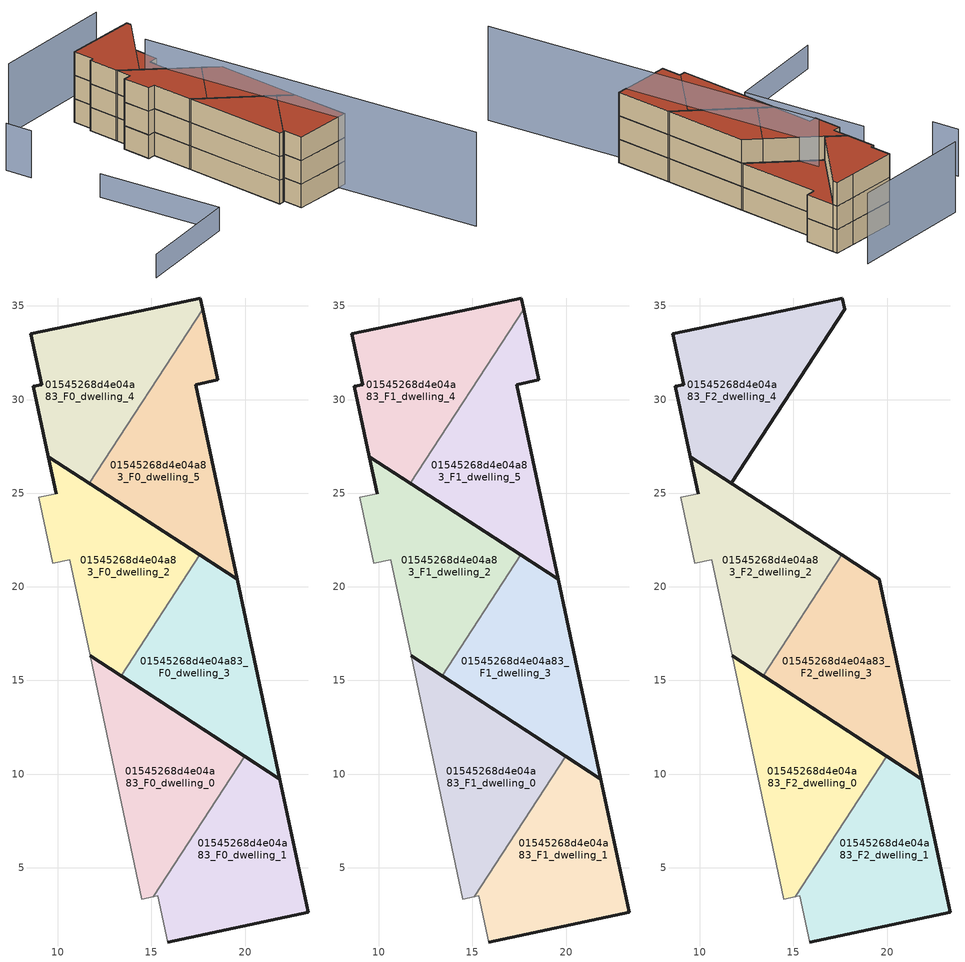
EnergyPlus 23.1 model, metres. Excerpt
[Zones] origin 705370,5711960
01545268d4e04a83_F0_dwelling_0
 floor ground (EU_floor_Construction): 15.1,3.45 19.98,10.96 11.73,16.32 14.5,3.32 z0
 wall outside (EU_wall_Construction): 11.73,16.32 19.98,10.96 z0:3
 wall to 01545268d4e04a83_F0_dwelling_1 (EU_wall_Construction): 19.98,10.96 15.1,3.45 z0:3
 wall adiabatic (EU_wall_Construction): 15.1,3.45 14.5,3.32 11.73,16.32 z0:3
01545268d4e04a83_F0_dwelling_1
 floor ground (EU_floor_Construction): 23.37,2.62 21.85,9.74 19.98,10.96 15.1,3.45 15.34,3.5 15.87,1.04 z0
 wall outside (EU_wall_Construction): 19.98,10.96 21.85,9.74 23.37,2.62 15.87,1.04 z0:3
 wall adiabatic (EU_wall_Construction): 15.87,1.04 15.34,3.5 15.1,3.45 z0:3
01545268d4e04a83_F0_dwelling_2
 floor ground (EU_floor_Construction): 13.38,15.25 17.58,21.7 9.5,26.96 9.92,24.97 8.97,24.78 9.72,21.25 10.64,21.44 11.73,16.32 z0
 wall outside (EU_wall_Construction): 9.92,24.97 9.5,26.96 17.58,21.7 z0:3
 wall adiabatic (EU_wall_Construction): 13.38,15.25 11.73,16.32 10.64,21.44 9.72,21.25 8.97,24.78 9.92,24.97 z0:3
 wall to 01545268d4e04a83_F0_dwelling_3 (EU_wall_Construction): 17.58,21.7 13.38,15.25 z0:3
01545268d4e04a83_F0_dwelling_3
 floor ground (EU_floor_Construction): 21.85,9.74 19.58,20.4 17.58,21.7 13.38,15.25 z0
 wall outside (EU_wall_Construction): 17.58,21.7 19.58,20.4 21.85,9.74 13.38,15.25 z0:3
01545268d4e04a83_F0_dwelling_4
 floor ground (EU_floor_Construction): 11.69,25.53 17.73,34.83 17.61,35.42 14.96,34.86 8.56,33.51 9.14,30.8 8.7,30.72 9.5,26.96 z0
 wall outside (EU_wall_Construction): 11.69,25.53 9.5,26.96 8.7,30.72 9.14,30.8 8.56,33.51 14.96,34.86 17.61,35.42 17.73,34.83 z0:3
 wall to 01545268d4e04a83_F0_dwelling_5 (EU_wall_Construction): 17.73,34.83 11.69,25.53 z0:3
01545268d4e04a83_F0_dwelling_5
 floor ground (EU_floor_Construction): 19.58,20.4 17.36,30.8 18.54,31.05 17.73,34.83 11.69,25.53 z0
 wall outside (EU_wall_Construction): 17.73,34.83 18.54,31.05 17.36,30.8 19.58,20.4 11.69,25.53 z0:3
01545268d4e04a83_F1_dwelling_0
 floor to 01545268d4e04a83_F0_dwelling_0 (EU_floor_Construction): 15.1,3.45 19.98,10.96 11.73,16.32 14.5,3.32 z3
 wall outside (EU_wall_Construction): 11.73,16.32 19.98,10.96 z3:6
 wall to 01545268d4e04a83_F1_dwelling_1 (EU_wall_Construction): 19.98,10.96 15.1,3.45 z3:6
 wall adiabatic (EU_wall_Construction): 15.1,3.45 14.5,3.32 11.73,16.32 z3:6
01545268d4e04a83_F1_dwelling_1
 floor to 01545268d4e04a83_F0_dwelling_1 (EU_floor_Construction): 23.37,2.62 21.85,9.74 19.98,10.96 15.1,3.45 15.34,3.5 15.87,1.04 z3
 wall outside (EU_wall_Construction): 19.98,10.96 21.85,9.74 23.37,2.62 15.87,1.04 z3:6
 wall adiabatic (EU_wall_Construction): 15.87,1.04 15.34,3.5 15.1,3.45 z3:6
01545268d4e04a83_F1_dwelling_2
 floor to 01545268d4e04a83_F0_dwelling_2 (EU_floor_Construction): 13.38,15.25 17.58,21.7 9.5,26.96 9.92,24.97 8.97,24.78 9.72,21.25 10.64,21.44 11.73,16.32 z3
 wall outside (EU_wall_Construction): 9.92,24.97 9.5,26.96 17.58,21.7 z3:6
 wall adiabatic (EU_wall_Construction): 13.38,15.25 11.73,16.32 10.64,21.44 9.72,21.25 8.97,24.78 9.92,24.97 z3:6
 wall to 01545268d4e04a83_F1_dwelling_3 (EU_wall_Construction): 17.58,21.7 13.38,15.25 z3:6
01545268d4e04a83_F1_dwelling_3
 floor to 01545268d4e04a83_F0_dwelling_3 (EU_floor_Construction): 21.85,9.74 19.58,20.4 17.58,21.7 13.38,15.25 z3
 wall outside (EU_wall_Construction): 17.58,21.7 19.58,20.4 21.85,9.74 13.38,15.25 z3:6
01545268d4e04a83_F1_dwelling_4
 floor to 01545268d4e04a83_F0_dwelling_4 (EU_floor_Construction): 11.69,25.53 17.73,34.83 17.61,35.42 14.96,34.86 8.56,33.51 9.14,30.8 8.7,30.72 9.5,26.96 z3
 wall outside (EU_wall_Construction): 11.69,25.53 9.5,26.96 8.7,30.72 9.14,30.8 8.56,33.51 14.96,34.86 17.61,35.42 17.73,34.83 z3:6
 wall to 01545268d4e04a83_F1_dwelling_5 (EU_wall_Construction): 17.73,34.83 11.69,25.53 z3:6
01545268d4e04a83_F1_dwelling_5
 floor to 01545268d4e04a83_F0_dwelling_5 (EU_floor_Construction): 19.58,20.4 17.36,30.8 18.54,31.05 17.73,34.83 11.69,25.53 z3
 wall outside (EU_wall_Construction): 17.73,34.83 18.54,31.05 17.36,30.8 19.58,20.4 11.69,25.53 z3:6
 roof outside (EU_roof_Construction): 17.73,34.83 18.54,31.05 17.36,30.8 19.58,20.4 11.69,25.53 z6
01545268d4e04a83_F2_dwelling_0
 floor to 01545268d4e04a83_F1_dwelling_0 (EU_floor_Construction): 15.1,3.45 19.98,10.96 11.73,16.32 14.5,3.32 z6
 wall outside (EU_wall_Construction): 11.73,16.32 19.98,10.96 z6:9
 wall to 01545268d4e04a83_F2_dwelling_1 (EU_wall_Construction): 19.98,10.96 15.1,3.45 z6:9
 wall adiabatic (EU_wall_Construction): 15.1,3.45 14.5,3.32 11.73,16.32 z6:9
 roof outside (EU_roof_Construction): 19.98,10.96 15.1,3.45 14.5,3.32 11.73,16.32 z9
01545268d4e04a83_F2_dwelling_1
 floor to 01545268d4e04a83_F1_dwelling_1 (EU_floor_Construction): 23.37,2.62 21.85,9.74 19.98,10.96 15.1,3.45 15.34,3.5 15.87,1.04 z6
 wall outside (EU_wall_Construction): 19.98,10.96 21.85,9.74 23.37,2.62 15.87,1.04 z6:9
 wall adiabatic (EU_wall_Construction): 15.87,1.04 15.34,3.5 15.1,3.45 z6:9
 roof outside (EU_roof_Construction): 21.85,9.74 23.37,2.62 15.87,1.04 15.34,3.5 15.1,3.45 19.98,10.96 z9
01545268d4e04a83_F2_dwelling_2
 floor to 01545268d4e04a83_F1_dwelling_2 (EU_floor_Construction): 13.38,15.25 17.58,21.7 9.5,26.96 9.92,24.97 8.97,24.78 9.72,21.25 10.64,21.44 11.73,16.32 z6
 wall outside (EU_wall_Construction): 9.92,24.97 9.5,26.96 17.58,21.7 z6:9
 wall adiabatic (EU_wall_Construction): 13.38,15.25 11.73,16.32 10.64,21.44 9.72,21.25 8.97,24.78 9.92,24.97 z6:9
 wall to 01545268d4e04a83_F2_dwelling_3 (EU_wall_Construction): 17.58,21.7 13.38,15.25 z6:9
 roof outside (EU_roof_Construction): 17.58,21.7 13.38,15.25 11.73,16.32 10.64,21.44 9.72,21.25 8.97,24.78 9.92,24.97 9.5,26.96 z9
01545268d4e04a83_F2_dwelling_3
 floor to 01545268d4e04a83_F1_dwelling_3 (EU_floor_Construction): 21.85,9.74 19.58,20.4 17.58,21.7 13.38,15.25 z6
 wall outside (EU_wall_Construction): 17.58,21.7 19.58,20.4 21.85,9.74 13.38,15.25 z6:9
 roof outside (EU_roof_Construction): 19.58,20.4 21.85,9.74 13.38,15.25 17.58,21.7 z9
01545268d4e04a83_F2_dwelling_4
 floor to 01545268d4e04a83_F1_dwelling_4 (EU_floor_Construction): 11.69,25.53 17.73,34.83 17.61,35.42 14.96,34.86 8.56,33.51 9.14,30.8 8.7,30.72 9.5,26.96 z6
 wall outside (EU_wall_Construction): 9.5,26.96 8.7,30.72 9.14,30.8 8.56,33.51 14.96,34.86 17.61,35.42 17.73,34.83 11.69,25.53 9.5,26.96 z6:9
 roof outside (EU_roof_Construction): 17.61,35.42 17.73,34.83 11.69,25.53 9.5,26.96 8.7,30.72 9.14,30.8 8.56,33.51 14.96,34.86 z9
shading: 13.2,26.41 28.63,-14.73 z0:12; -0.45,17.16 5.05,2.33 / 5.05,2.33 -7.65,-2.39 z0:3; -4.84,28.9 -3.71,25.68 z0:6; 16.48,39.6 0.85,35.68 z0:9
[Building]
EU S2 Campaign: North Axis=0; Terrain=City; Solar Distribution=FullExterior
[Site:Location]
London: Latitude=51.5; Longitude=-0.5; Time Zone=0; Elevation=25
[SizingPeriod:WeatherFileDays]
AnnualSizingPeriod: Begin Month=1; Begin Day of Month=1; End Month=12; End Day of Month=31; Day of Week for Start Day=Monday; Use Weather File Daylight Saving Period=No; Use Weather File Rain and Snow Indicators=No
[MATERIAL]
EU_InternalMass_Material: Roughness=MediumRough; Thickness=0.1; Conductivity=1; Density=1800; Specific Heat=900; Thermal Absorptance=0.9; Solar Absorptance=0.7; Visible Absorptance=0.7
[MATERIAL:NOMASS] Roughness=MediumRough; Thermal Absorptance=0.9; Solar Absorptance=0.7; Visible Absorptance=0.7
Name | Thermal Resistance
EU_wall_NoMass | 1.04674
EU_roof_NoMass | 4.32442
EU_floor_NoMass | 2.04616
[CONSTRUCTION]
EU_wall_Construction: EU_wall_NoMass
EU_roof_Construction: EU_roof_NoMass
EU_floor_Construction: EU_floor_NoMass
EU_InternalMass_Construction: EU_InternalMass_Material
[ZONE] Type=1; Multiplier=1; Ceiling Height=autocalculate; Floor Area=autocalculate; Part of Total Floor Area=Yes
Name | Volume
01545268d4e04a83_F0_dwelling_0; 01545268d4e04a83_F1_dwelling_0; 01545268d4e04a83_F2_dwelling_0 | 144.402
01545268d4e04a83_F0_dwelling_1; 01545268d4e04a83_F1_dwelling_1; 01545268d4e04a83_F2_dwelling_1 | 144.385
01545268d4e04a83_F0_dwelling_2; 01545268d4e04a83_F1_dwelling_2; 01545268d4e04a83_F2_dwelling_2 | 144.383
01545268d4e04a83_F0_dwelling_3; 01545268d4e04a83_F1_dwelling_3; 01545268d4e04a83_F2_dwelling_3 | 144.386
01545268d4e04a83_F0_dwelling_4; 01545268d4e04a83_F1_dwelling_4; 01545268d4e04a83_F2_dwelling_4 | 144.376
01545268d4e04a83_F0_dwelling_5; 01545268d4e04a83_F1_dwelling_5 | 144.396
[INTERNALMASS] Construction=EU_InternalMass_Construction
Name | Zone or ZoneList | Surface Area
01545268d4e04a83_F0_dwelling_0_EU_InternalMass | 01545268d4e04a83_F0_dwelling_0 | 48.1337
01545268d4e04a83_F0_dwelling_1_EU_InternalMass | 01545268d4e04a83_F0_dwelling_1 | 48.1278
01545268d4e04a83_F0_dwelling_2_EU_InternalMass | 01545268d4e04a83_F0_dwelling_2 | 48.1275
01545268d4e04a83_F0_dwelling_3_EU_InternalMass | 01545268d4e04a83_F0_dwelling_3 | 48.1285
01545268d4e04a83_F0_dwelling_4_EU_InternalMass | 01545268d4e04a83_F0_dwelling_4 | 48.1259
01545268d4e04a83_F0_dwelling_5_EU_InternalMass | 01545268d4e04a83_F0_dwelling_5 | 48.132
01545268d4e04a83_F1_dwelling_0_EU_InternalMass | 01545268d4e04a83_F1_dwelling_0 | 48.1337
01545268d4e04a83_F1_dwelling_1_EU_InternalMass | 01545268d4e04a83_F1_dwelling_1 | 48.1278
01545268d4e04a83_F1_dwelling_2_EU_InternalMass | 01545268d4e04a83_F1_dwelling_2 | 48.1275
01545268d4e04a83_F1_dwelling_3_EU_InternalMass | 01545268d4e04a83_F1_dwelling_3 | 48.1285
01545268d4e04a83_F1_dwelling_4_EU_InternalMass | 01545268d4e04a83_F1_dwelling_4 | 48.1259
01545268d4e04a83_F1_dwelling_5_EU_InternalMass | 01545268d4e04a83_F1_dwelling_5 | 48.132
01545268d4e04a83_F2_dwelling_0_EU_InternalMass | 01545268d4e04a83_F2_dwelling_0 | 57.7552
01545268d4e04a83_F2_dwelling_1_EU_InternalMass | 01545268d4e04a83_F2_dwelling_1 | 57.7501
01545268d4e04a83_F2_dwelling_2_EU_InternalMass | 01545268d4e04a83_F2_dwelling_2 | 57.7632
01545268d4e04a83_F2_dwelling_3_EU_InternalMass | 01545268d4e04a83_F2_dwelling_3 | 57.7587
01545268d4e04a83_F2_dwelling_4_EU_InternalMass | 01545268d4e04a83_F2_dwelling_4 | 57.7508
[OTHEREQUIPMENT] Fuel Type=Electricity; Design Level Calculation Method=Watts/Area; Power per Zone Floor Area=1; Fraction Latent=0; Fraction Radiant=0; Fraction Lost=0; Carbon Dioxide Generation Rate=0; EndUse Subcategory=EU_Step8_InternalGains
Name | Zone or ZoneList or Space or SpaceList | Schedule
EU_Step8_InternalGain_01545268d4e04a83_F0_dwelling_0_f000 | 01545268d4e04a83_F0_dwelling_0 | EU_Step8_GainSchedule_01545268d4e04a83_F0_dwelling_0_f000
EU_Step8_InternalGain_01545268d4e04a83_F0_dwelling_1_f000 | 01545268d4e04a83_F0_dwelling_1 | EU_Step8_GainSchedule_01545268d4e04a83_F0_dwelling_1_f000
EU_Step8_InternalGain_01545268d4e04a83_F0_dwelling_2_f000 | 01545268d4e04a83_F0_dwelling_2 | EU_Step8_GainSchedule_01545268d4e04a83_F0_dwelling_2_f000
EU_Step8_InternalGain_01545268d4e04a83_F0_dwelling_3_f000 | 01545268d4e04a83_F0_dwelling_3 | EU_Step8_GainSchedule_01545268d4e04a83_F0_dwelling_3_f000
EU_Step8_InternalGain_01545268d4e04a83_F0_dwelling_4_f000 | 01545268d4e04a83_F0_dwelling_4 | EU_Step8_GainSchedule_01545268d4e04a83_F0_dwelling_4_f000
EU_Step8_InternalGain_01545268d4e04a83_F0_dwelling_5_f000 | 01545268d4e04a83_F0_dwelling_5 | EU_Step8_GainSchedule_01545268d4e04a83_F0_dwelling_5_f000
EU_Step8_InternalGain_01545268d4e04a83_F1_dwelling_0_f000 | 01545268d4e04a83_F1_dwelling_0 | EU_Step8_GainSchedule_01545268d4e04a83_F1_dwelling_0_f000
EU_Step8_InternalGain_01545268d4e04a83_F1_dwelling_1_f000 | 01545268d4e04a83_F1_dwelling_1 | EU_Step8_GainSchedule_01545268d4e04a83_F1_dwelling_1_f000
EU_Step8_InternalGain_01545268d4e04a83_F1_dwelling_2_f000 | 01545268d4e04a83_F1_dwelling_2 | EU_Step8_GainSchedule_01545268d4e04a83_F1_dwelling_2_f000
EU_Step8_InternalGain_01545268d4e04a83_F1_dwelling_3_f000 | 01545268d4e04a83_F1_dwelling_3 | EU_Step8_GainSchedule_01545268d4e04a83_F1_dwelling_3_f000
EU_Step8_InternalGain_01545268d4e04a83_F1_dwelling_4_f000 | 01545268d4e04a83_F1_dwelling_4 | EU_Step8_GainSchedule_01545268d4e04a83_F1_dwelling_4_f000
EU_Step8_InternalGain_01545268d4e04a83_F1_dwelling_5_f000 | 01545268d4e04a83_F1_dwelling_5 | EU_Step8_GainSchedule_01545268d4e04a83_F1_dwelling_5_f000
EU_Step8_InternalGain_01545268d4e04a83_F2_dwelling_0_f000 | 01545268d4e04a83_F2_dwelling_0 | EU_Step8_GainSchedule_01545268d4e04a83_F2_dwelling_0_f000
EU_Step8_InternalGain_01545268d4e04a83_F2_dwelling_1_f000 | 01545268d4e04a83_F2_dwelling_1 | EU_Step8_GainSchedule_01545268d4e04a83_F2_dwelling_1_f000
EU_Step8_InternalGain_01545268d4e04a83_F2_dwelling_2_f000 | 01545268d4e04a83_F2_dwelling_2 | EU_Step8_GainSchedule_01545268d4e04a83_F2_dwelling_2_f000
EU_Step8_InternalGain_01545268d4e04a83_F2_dwelling_3_f000 | 01545268d4e04a83_F2_dwelling_3 | EU_Step8_GainSchedule_01545268d4e04a83_F2_dwelling_3_f000
EU_Step8_InternalGain_01545268d4e04a83_F2_dwelling_4_f000 | 01545268d4e04a83_F2_dwelling_4 | EU_Step8_GainSchedule_01545268d4e04a83_F2_dwelling_4_f000
[ZONEVENTILATION:DESIGNFLOWRATE] Schedule=EU_AlwaysOn; Design Flow Rate Calculation Method=AirChanges/Hour; Air Changes per Hour=0.488719; Ventilation Type=Natural; Fan Pressure Rise=0; Fan Total Efficiency=1; Constant Term Coefficient=1; Temperature Term Coefficient=0; Velocity Term Coefficient=0; Velocity Squared Term Coefficient=0; Minimum Indoor Temperature=-100; Maximum Indoor Temperature=100; Delta Temperature=-100; Minimum Outdoor Temperature=-100; Maximum Outdoor Temperature=100; Maximum Wind Speed=40
Name | Zone or ZoneList or Space or SpaceList
EU_ConstantAir_01545268d4e04a83_F0_dwelling_0 | 01545268d4e04a83_F0_dwelling_0
EU_ConstantAir_01545268d4e04a83_F0_dwelling_1 | 01545268d4e04a83_F0_dwelling_1
EU_ConstantAir_01545268d4e04a83_F0_dwelling_2 | 01545268d4e04a83_F0_dwelling_2
EU_ConstantAir_01545268d4e04a83_F0_dwelling_3 | 01545268d4e04a83_F0_dwelling_3
EU_ConstantAir_01545268d4e04a83_F0_dwelling_4 | 01545268d4e04a83_F0_dwelling_4
EU_ConstantAir_01545268d4e04a83_F0_dwelling_5 | 01545268d4e04a83_F0_dwelling_5
EU_ConstantAir_01545268d4e04a83_F1_dwelling_0 | 01545268d4e04a83_F1_dwelling_0
EU_ConstantAir_01545268d4e04a83_F1_dwelling_1 | 01545268d4e04a83_F1_dwelling_1
EU_ConstantAir_01545268d4e04a83_F1_dwelling_2 | 01545268d4e04a83_F1_dwelling_2
EU_ConstantAir_01545268d4e04a83_F1_dwelling_3 | 01545268d4e04a83_F1_dwelling_3
EU_ConstantAir_01545268d4e04a83_F1_dwelling_4 | 01545268d4e04a83_F1_dwelling_4
EU_ConstantAir_01545268d4e04a83_F1_dwelling_5 | 01545268d4e04a83_F1_dwelling_5
EU_ConstantAir_01545268d4e04a83_F2_dwelling_0 | 01545268d4e04a83_F2_dwelling_0
EU_ConstantAir_01545268d4e04a83_F2_dwelling_1 | 01545268d4e04a83_F2_dwelling_1
EU_ConstantAir_01545268d4e04a83_F2_dwelling_2 | 01545268d4e04a83_F2_dwelling_2
EU_ConstantAir_01545268d4e04a83_F2_dwelling_3 | 01545268d4e04a83_F2_dwelling_3
EU_ConstantAir_01545268d4e04a83_F2_dwelling_4 | 01545268d4e04a83_F2_dwelling_4
[HVACTEMPLATE:THERMOSTAT] Constant Heating Setpoint=20; Constant Cooling Setpoint=50
EU_HeatOnly_01545268d4e04a83_F0_dwelling_0; EU_HeatOnly_01545268d4e04a83_F0_dwelling_1; EU_HeatOnly_01545268d4e04a83_F0_dwelling_2; EU_HeatOnly_01545268d4e04a83_F0_dwelling_3; EU_HeatOnly_01545268d4e04a83_F0_dwelling_4; EU_HeatOnly_01545268d4e04a83_F0_dwelling_5; EU_HeatOnly_01545268d4e04a83_F1_dwelling_0; EU_HeatOnly_01545268d4e04a83_F1_dwelling_1; EU_HeatOnly_01545268d4e04a83_F1_dwelling_2; EU_HeatOnly_01545268d4e04a83_F1_dwelling_3; EU_HeatOnly_01545268d4e04a83_F1_dwelling_4; EU_HeatOnly_01545268d4e04a83_F1_dwelling_5; EU_HeatOnly_01545268d4e04a83_F2_dwelling_0; EU_HeatOnly_01545268d4e04a83_F2_dwelling_1; EU_HeatOnly_01545268d4e04a83_F2_dwelling_2; EU_HeatOnly_01545268d4e04a83_F2_dwelling_3; EU_HeatOnly_01545268d4e04a83_F2_dwelling_4
[HVACTEMPLATE:ZONE:IDEALLOADSAIRSYSTEM] System Availability Schedule=EU_AlwaysOn; Maximum Heating Supply Air Temperature=50; Minimum Cooling Supply Air Temperature=13; Maximum Heating Supply Air Humidity Ratio=0.0156; Minimum Cooling Supply Air Humidity Ratio=0.0077; Heating Limit=NoLimit; Cooling Limit=NoLimit; Heating Availability Schedule=EU_AlwaysOn; Cooling Availability Schedule=EU_CoolingOff; Dehumidification Control Type=ConstantSensibleHeatRatio; Cooling Sensible Heat Ratio=0.7; Dehumidification Setpoint=60; Humidification Control Type=None; Humidification Setpoint=30; Outdoor Air Method=None; Outdoor Air Flow Rate per Person=0.00944; Outdoor Air Flow Rate per Zone Floor Area=0; Outdoor Air Flow Rate per Zone=0; Demand Controlled Ventilation Type=None; Outdoor Air Economizer Type=NoEconomizer; Heat Recovery Type=None; Sensible Heat Recovery Effectiveness=0.7; Latent Heat Recovery Effectiveness=0.65
Name | Template Thermostat
01545268d4e04a83_F0_dwelling_0 | EU_HeatOnly_01545268d4e04a83_F0_dwelling_0
01545268d4e04a83_F0_dwelling_1 | EU_HeatOnly_01545268d4e04a83_F0_dwelling_1
01545268d4e04a83_F0_dwelling_2 | EU_HeatOnly_01545268d4e04a83_F0_dwelling_2
01545268d4e04a83_F0_dwelling_3 | EU_HeatOnly_01545268d4e04a83_F0_dwelling_3
01545268d4e04a83_F0_dwelling_4 | EU_HeatOnly_01545268d4e04a83_F0_dwelling_4
01545268d4e04a83_F0_dwelling_5 | EU_HeatOnly_01545268d4e04a83_F0_dwelling_5
01545268d4e04a83_F1_dwelling_0 | EU_HeatOnly_01545268d4e04a83_F1_dwelling_0
01545268d4e04a83_F1_dwelling_1 | EU_HeatOnly_01545268d4e04a83_F1_dwelling_1
01545268d4e04a83_F1_dwelling_2 | EU_HeatOnly_01545268d4e04a83_F1_dwelling_2
01545268d4e04a83_F1_dwelling_3 | EU_HeatOnly_01545268d4e04a83_F1_dwelling_3
01545268d4e04a83_F1_dwelling_4 | EU_HeatOnly_01545268d4e04a83_F1_dwelling_4
01545268d4e04a83_F1_dwelling_5 | EU_HeatOnly_01545268d4e04a83_F1_dwelling_5
01545268d4e04a83_F2_dwelling_0 | EU_HeatOnly_01545268d4e04a83_F2_dwelling_0
01545268d4e04a83_F2_dwelling_1 | EU_HeatOnly_01545268d4e04a83_F2_dwelling_1
01545268d4e04a83_F2_dwelling_2 | EU_HeatOnly_01545268d4e04a83_F2_dwelling_2
01545268d4e04a83_F2_dwelling_3 | EU_HeatOnly_01545268d4e04a83_F2_dwelling_3
01545268d4e04a83_F2_dwelling_4 | EU_HeatOnly_01545268d4e04a83_F2_dwelling_4
[SIZING:ZONE] Zone Cooling Design Supply Air Temperature Input Method=SupplyAirTemperature; Zone Cooling Design Supply Air Temperature=13; Zone Heating Design Supply Air Temperature Input Method=SupplyAirTemperature; Zone Heating Design Supply Air Temperature=50; Zone Cooling Design Supply Air Humidity Ratio=0.008; Zone Heating Design Supply Air Humidity Ratio=0.008; Cooling Design Air Flow Method=DesignDay; Cooling Design Air Flow Rate=0; Cooling Minimum Air Flow per Zone Floor Area=0.000762; Cooling Minimum Air Flow=0; Cooling Minimum Air Flow Fraction=0.2; Heating Design Air Flow Method=DesignDay; Heating Design Air Flow Rate=0; Heating Maximum Air Flow per Zone Floor Area=0.002032; Heating Maximum Air Flow=0.141576; Heating Maximum Air Flow Fraction=0.3; Account for Dedicated Outdoor Air System=No; Dedicated Outdoor Air System Control Strategy=NeutralSupplyAir; Dedicated Outdoor Air Low Setpoint Temperature for Design=autosize; Dedicated Outdoor Air High Setpoint Temperature for Design=autosize; Zone Load Sizing Method=Sensible Load Only No Latent Load; Zone Latent Cooling Design Supply Air Humidity Ratio Input Method=HumidityRatioDifference; Zone Cooling Design Supply Air Humidity Ratio Difference=0.005; Zone Latent Heating Design Supply Air Humidity Ratio Input Method=HumidityRatioDifference; Zone Humidification Design Supply Air Humidity Ratio Difference=0.005
01545268d4e04a83_F0_dwelling_0; 01545268d4e04a83_F0_dwelling_1; 01545268d4e04a83_F0_dwelling_2; 01545268d4e04a83_F0_dwelling_3; 01545268d4e04a83_F0_dwelling_4; 01545268d4e04a83_F0_dwelling_5; 01545268d4e04a83_F1_dwelling_0; 01545268d4e04a83_F1_dwelling_1; 01545268d4e04a83_F1_dwelling_2; 01545268d4e04a83_F1_dwelling_3; 01545268d4e04a83_F1_dwelling_4; 01545268d4e04a83_F1_dwelling_5; 01545268d4e04a83_F2_dwelling_0; 01545268d4e04a83_F2_dwelling_1; 01545268d4e04a83_F2_dwelling_2; 01545268d4e04a83_F2_dwelling_3; 01545268d4e04a83_F2_dwelling_4
[SCHEDULE:CONSTANT]
Name | Hourly Value
EU_AlwaysOn | 1
EU_CoolingOff | 0
[SCHEDULE:FILE] Column Number=1; Rows to Skip at Top=0; Number of Hours of Data=8760; Column Separator=Comma; Interpolate to Timestep=No; Minutes per Item=60; Adjust Schedule for Daylight Savings=Yes
Name | File
EU_Step8_GainSchedule_01545268d4e04a83_F0_dwelling_0_f000 | ../../schedules/01545268d4e04a83/01545268d4e04a83_F0_dwelling_0_f000_gain.csv
EU_Step8_GainSchedule_01545268d4e04a83_F0_dwelling_1_f000 | ../../schedules/01545268d4e04a83/01545268d4e04a83_F0_dwelling_1_f000_gain.csv
EU_Step8_GainSchedule_01545268d4e04a83_F0_dwelling_2_f000 | ../../schedules/01545268d4e04a83/01545268d4e04a83_F0_dwelling_2_f000_gain.csv
EU_Step8_GainSchedule_01545268d4e04a83_F0_dwelling_3_f000 | ../../schedules/01545268d4e04a83/01545268d4e04a83_F0_dwelling_3_f000_gain.csv
EU_Step8_GainSchedule_01545268d4e04a83_F0_dwelling_4_f000 | ../../schedules/01545268d4e04a83/01545268d4e04a83_F0_dwelling_4_f000_gain.csv
EU_Step8_GainSchedule_01545268d4e04a83_F0_dwelling_5_f000 | ../../schedules/01545268d4e04a83/01545268d4e04a83_F0_dwelling_5_f000_gain.csv
EU_Step8_GainSchedule_01545268d4e04a83_F1_dwelling_0_f000 | ../../schedules/01545268d4e04a83/01545268d4e04a83_F1_dwelling_0_f000_gain.csv
EU_Step8_GainSchedule_01545268d4e04a83_F1_dwelling_1_f000 | ../../schedules/01545268d4e04a83/01545268d4e04a83_F1_dwelling_1_f000_gain.csv
EU_Step8_GainSchedule_01545268d4e04a83_F1_dwelling_2_f000 | ../../schedules/01545268d4e04a83/01545268d4e04a83_F1_dwelling_2_f000_gain.csv
EU_Step8_GainSchedule_01545268d4e04a83_F1_dwelling_3_f000 | ../../schedules/01545268d4e04a83/01545268d4e04a83_F1_dwelling_3_f000_gain.csv
EU_Step8_GainSchedule_01545268d4e04a83_F1_dwelling_4_f000 | ../../schedules/01545268d4e04a83/01545268d4e04a83_F1_dwelling_4_f000_gain.csv
EU_Step8_GainSchedule_01545268d4e04a83_F1_dwelling_5_f000 | ../../schedules/01545268d4e04a83/01545268d4e04a83_F1_dwelling_5_f000_gain.csv
EU_Step8_GainSchedule_01545268d4e04a83_F2_dwelling_0_f000 | ../../schedules/01545268d4e04a83/01545268d4e04a83_F2_dwelling_0_f000_gain.csv
EU_Step8_GainSchedule_01545268d4e04a83_F2_dwelling_1_f000 | ../../schedules/01545268d4e04a83/01545268d4e04a83_F2_dwelling_1_f000_gain.csv
EU_Step8_GainSchedule_01545268d4e04a83_F2_dwelling_2_f000 | ../../schedules/01545268d4e04a83/01545268d4e04a83_F2_dwelling_2_f000_gain.csv
EU_Step8_GainSchedule_01545268d4e04a83_F2_dwelling_3_f000 | ../../schedules/01545268d4e04a83/01545268d4e04a83_F2_dwelling_3_f000_gain.csv
EU_Step8_GainSchedule_01545268d4e04a83_F2_dwelling_4_f000 | ../../schedules/01545268d4e04a83/01545268d4e04a83_F2_dwelling_4_f000_gain.csv
